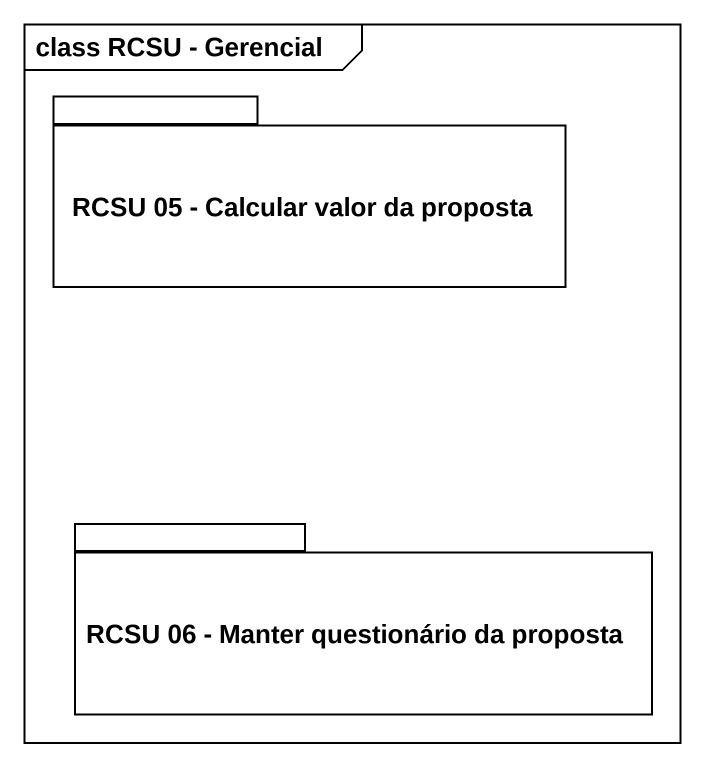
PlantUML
@startuml
mainframe class RCSU - Gerencial
package "RCSU 05 - Calcular valor da proposta" as RCSU_05_Calcular_valor_da {
}
package "RCSU 06 - Manter questionário da proposta" as RCSU_06_Manter_questionário {
}
@enduml
